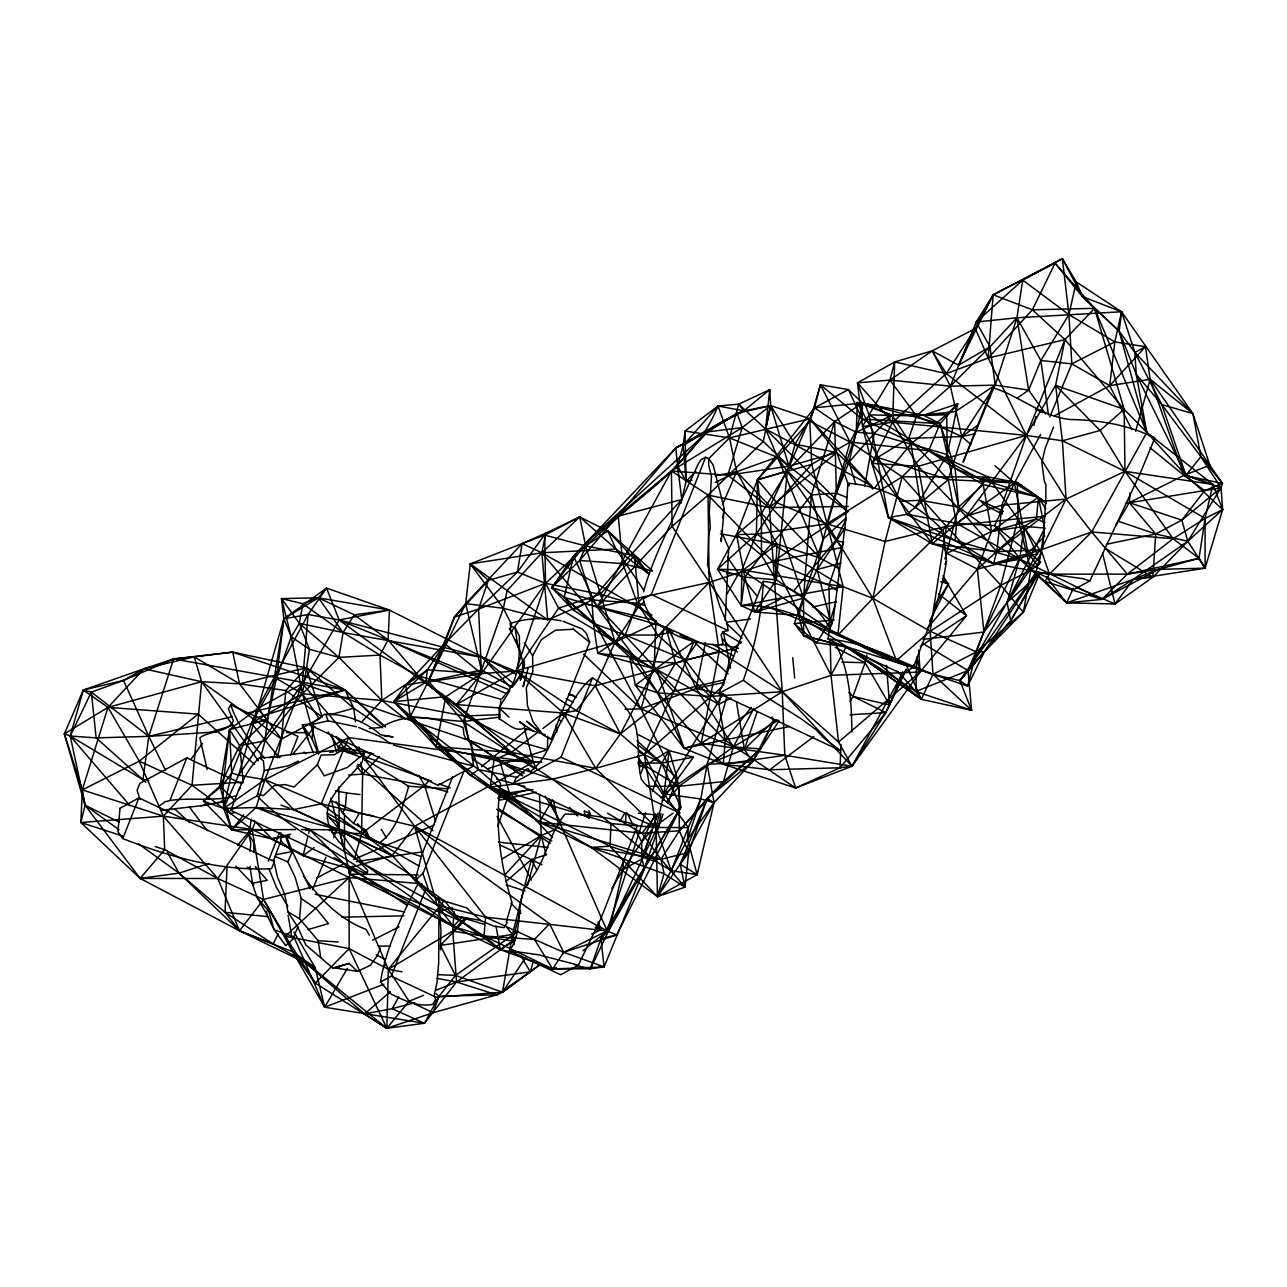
<?xml version="1.0" encoding="UTF-8"?>
<svg xmlns="http://www.w3.org/2000/svg" width="1287" height="1287" viewBox="0 0 1287 1287"><rect width="100%" height="100%" fill="white"/><g stroke="black" fill="none" stroke-linecap="round" stroke-linejoin="round"><path stroke-width="1.5" d="M446.557 902.557L433.928 896.669L417.76 882.271L415.91 879.745L415.91 877.509L421.83 854.648L452.702 776.672M438.98 897.618L438.69 962.756L437.049 982.48L434.137 995.543L435.714 999.452L432.673 1004.327C418.034 1007.399 403.603 1000.256 390.878 993.934L380.518 982.045C386.1 946.492 402.879 914.043 418.822 882.062M297.924 926.785L292.744 939.285L285.762 945.623L274.099 929.745L266.699 914.317L266.747 911.035M1037.145 571.878L984.426 651.624L967.679 686.051L906.515 665.492L798.728 615.459L754.729 612.001L741.183 605.63L741.891 569.9L756.434 534.105L757.448 479.826L814.526 407.818L848.39 389.591L862.483 402.992L892.084 415.315L946.701 414.511L957.769 403.796L947.28 454.568L920.108 500.241L914.22 508.268M352.348 866.119L349.099 877.573L388.304 969.272L386.856 1028.313L424.485 1023.278L456.515 981.997L512.226 941.022L516.119 936.469M440.46 949.886L440.942 930.598L439.623 912.515M545.27 734.813L523.906 728.024C515.379 732.818 506.66 722.313 499.308 719.047L500.772 700.241M916.762 657.898L915.926 691.473L921.363 699.34L971.621 710.344L968.017 670.559L983.928 632.062L1019.883 557.818L1024.195 526.431L1036.485 518.934L1038.368 497.104L1017.341 482.545L988.175 476.962L902.203 476.785L826.897 523.809L756.434 534.105L736.55 534.604L717.502 569.272L741.183 605.63C801.962 602.799 850.739 648.358 906.515 665.492L921.363 699.34L932.978 674.324L930.147 631.241L946.379 526.335L988.175 476.962L1041.473 552.22M487.017 768.918L547.377 749.758L547.779 736.148M844.369 646.492L816.795 642.808L803.651 635.617L794.336 623.648L823.149 539.237L836.341 493.211L848.97 462.178L856.257 432.239L857.319 402.381L892.084 415.315L946.701 414.511L947.28 454.568L958.702 507.094L944.98 559.025M1049.806 416.972L1071.814 363.851L1068.918 314.607L1076.286 281.966L1121.588 311.76L1134.861 352.413L1136.228 374.324L1161.791 404.585L1200.884 456.708L1221.025 487.87L1222.65 509.572L1205.082 518.388L1124.983 471.348L1062.386 440.765L1026.334 435.408L918.178 466.296L871.91 463.336L892.583 422.233L894.69 361.953L932.142 350.852L975.289 328.587L993.178 294.771L1062.354 258.687L1076.286 281.966L1082.464 296.654L1119.159 331.209L1134.861 352.413L1192.92 413.642L1209.796 465.186L1222.409 483.381L1221.025 487.87L1187.788 541.264L1152.862 577.236L1115.009 603.957L1066.569 602.895L1020.237 559.266L994.545 525.675L956.547 523.294L906.901 514.317L888.464 517.599L871.91 463.336L862.515 426.576L857.512 382.834L894.69 361.953L946.283 373.616L1026.334 435.408L1066.086 499.066L1091.698 531.965L1127.332 574.131L1158.541 569.369L1199.017 558.317L1205.082 518.388L1212.901 484.427L1146.814 432.432L1124.146 409.314L1064.976 339.607L1032.367 309.829L993.178 294.771L976.238 322.007L950.385 386.148L916.537 415.894L908.751 438.417L877.509 457.496L871.91 463.336L932.206 543.757L993.596 563.497L1049.42 574.131L1127.332 574.131L1199.017 558.317L1205.099 568.178L1133.364 579.327L1066.569 602.895L1045.028 581.483L1020.237 559.266L956.547 523.294L948.294 479.584L961.775 436.518L995.237 385.135L1016.955 317.776L1022.747 280.116L1062.354 258.687L1082.464 296.654L1119.159 331.209L1136.228 374.324L1185.954 475.321L1222.65 509.572L1205.099 568.178L1158.541 569.369L1133.364 579.327L1101.978 599.372L1066.569 602.895L1046.106 576.479M873.616 488.288L810.038 418.79L770.656 405.582L743.87 410.826L737.049 413.449L675.82 447.908L573.487 556.081L551.785 587.676L564.285 597.345L629.681 656.981L635.36 685.279L684.137 748.39L723.294 764.237L795.623 787.998L840.025 767.776L841.006 744.433M517.664 931.595L455.485 975.417L439.028 996.235L424.485 1023.278L324.694 1007.206L315.138 967.518L239.543 930.807L140.106 878.426L80.872 822.522L82.288 789.88L107.995 707.367L143.999 668.773L173.632 658.912L232.706 652.123L306.161 667.824L345.061 689.993L385.601 727.075M293.951 931.981L315.138 967.518L292.696 951.769L239.543 930.807L225.016 912.306L227.011 867.261M361.39 722.216L381.837 700.434L379.955 655.083L388.095 639.993L389.478 610.07L326.528 588.111L283.896 618.838L238.594 775.192L223.648 808.461L231.692 829.858L271.702 838.754L303.072 855.726L348.487 868.178L453.41 926.511L500.305 949.629L552.67 968.966L590.411 968.773L604.086 966.891L644.417 868.725L663.03 814.092M775.176 583.976L776.962 544.144L736.679 471.718L729.472 437.902L718.017 406L738.706 404.166L769.706 389.704L770.656 405.582L788.915 466.167L769.417 507.609L782.239 691.698L784.797 755.292L795.623 787.998L851.962 766.248L920.06 672.087L966.44 615.749L942.937 575.756M779.069 720.865L760.504 748.921L723.439 781.595L707.174 798.519L688.642 852.573L685.006 887.177L657.448 896.653L609.974 846.219L611.019 823.551L552.525 779.198L511.389 752.396L445.769 696.717L425.74 682.351L427.413 669.851L444.691 643.532L478.587 609.089L517.438 572.055L545.785 533.172L579.713 516.924L607.802 531.016L652.429 570.881M251.383 819.079L248.809 834.459L250.82 843.371L249.935 851.222M623.471 859.893L622.94 869.642L609.394 929.214L590.411 968.773L575.176 965.234M625.482 822.811L626.013 813.046M708.928 458.848L708.606 464.832L711.486 476.383L709.25 512.644L710.344 527.525L708.622 536.518L707.609 565.315L719.513 605.63L727.235 623.535L728.008 630.55L723.342 631.692L721.074 634.684L723.085 643.934L722.087 644.851C692.535 645.189 649.919 631.627 643.194 598.857L651.286 594.465L705.598 457.287L708.928 458.848L713.191 465.106L724.259 508.719L721.251 541.425L721.01 537.982M539.591 964.928L502.509 992.197L496.798 994.835L456.515 981.997L452.751 931.08L454.005 911.759M656.306 620.72L584.732 603.764L547.667 619.9L541.859 552.799L545.785 533.172L522.104 543.597L465.669 603.651L454.408 617.084L444.691 643.532L405.791 685.102L393.87 701.624L436.1 746.717L470.511 775.144L591.232 847.425L657.448 896.653L697.168 874.645L687.499 839.349L688.272 827.557L700.771 798.97L707.174 764.333L726.817 697.12M1076.029 587.178L1115.009 603.957L1133.364 579.327L1152.862 577.236L1155.758 533.976L1129.278 502.686L1130.05 492.744M380.308 948.004L377.622 955.179L370.383 965.282L357.529 971.363L349.05 963.432L332.915 968.194L305.695 944.771L297.844 927.251L287.934 911.823L284.684 894.224L277.493 877.171L273.681 860.102L280.839 840.91L281.016 832.802M721.154 694.835L718.854 704.327L725.144 740.25L723.294 764.237L769.723 769.771L840.025 767.776L851.962 766.248L885.81 712.596L906.209 669.353L885.81 712.596L840.025 767.776M320.753 957.48L318.082 940.636L299.598 918.757L301.19 898.455L295.206 877.396L287.821 861.888L275.418 856.579M1106.321 544.304L1155.758 533.976L1181.82 520.109L1221.025 487.87L1185.954 475.321L1146.814 432.432L1094.513 308.317L1055.067 263.143L993.178 294.771L988.191 358.059L1026.334 435.408L1001.978 505.212L996.781 551.624L993.596 563.497L888.464 517.599L868.982 414.881L857.512 382.834L889.944 380.115L950.385 386.148L995.237 385.135L1028.651 390.122L1045.639 414.028M516.216 674.115L389.478 610.07L318.404 597.795L281.515 598.616L283.896 618.838L276.448 678.522L267.439 719.739L239.688 745.543L219.932 786.003L203.426 801.109L231.692 829.858L256.097 807.512L264.929 779.632L302.397 683.67L308.06 614.494L326.528 588.111L339.173 619.996L533.413 762.274L535.81 767.776M362.854 757.786L408.735 786.341C402.702 806.129 397.104 830.533 379.424 842.905L368.935 836.952L366.055 829.986L353.571 823.455L342.615 813.207L345.383 807.126L346.541 792.953L335.344 790.813M725.241 620.495L728.715 548.085L721.154 531.048M1044.722 536.068L1028.072 553.169L1020.237 559.266L993.596 563.497L955.131 540.556L956.547 523.294L1014.462 482.931L1040.636 434.395M119.096 829.809L85.071 805.212L70.206 736.035L83.301 690.041L143.999 668.773L194.192 656.837L239.575 683.831L306.161 667.824L322.2 717.068L285.859 690.524L239.575 683.831L201.625 681.708L107.995 707.367L64.35 733.896L82.288 789.88L85.071 805.212L80.872 822.522L163.352 816.151L192.02 785.279L201.625 681.708L194.192 656.837L173.632 658.912L123.52 680.437L91.345 692.149L83.301 690.041L64.35 733.896L85.071 805.212L140.106 878.426L217.776 878.506L263.562 899.452L285.312 936.18L315.283 983.155L386.856 1028.313L433.043 1012.74L496.798 994.835L530.292 971.83L533.735 960.52M318.79 753.732L302.461 693.79L291.248 636.808L281.515 598.616L302.831 603.7L318.404 597.795L354.295 614.816L389.478 610.07L339.173 619.996L302.397 683.67L348.584 737.596L414.607 826.238L485.585 917.164L483.976 936.019L500.305 949.629L515.669 952.798M277.349 757.85L281.499 739.108L285.859 690.524L306.161 667.824L353.716 708.204L382.706 727.847M946.46 560.859C941.328 597.86 926.35 632.689 913.368 667.486L901.753 673.793L828.104 639.156L828.925 632.319L833.236 619.111L836.486 594.256L845.398 523.455L847.892 483.236C883.574 485.778 918.58 504.777 943.13 530.534L946.46 560.859L944.996 564.559M318.549 754.005L311.985 738.867L313.336 725.611M1039.719 573.375L1023.374 612.21L984.426 651.624L976.383 651.914L930.147 631.241L872.859 598.326L843.162 586.711L783.316 597.57L754.729 612.001L776.334 579.858L787.403 470.817L814.526 407.818L820.398 384.797L848.39 389.591L862.21 419.112L928.651 450.675L988.175 476.962L980.26 479.134L955.067 468.259L928.651 450.675L850.08 442.052L809.748 421.074L757.448 479.826L736.55 534.604L744.819 577.171L754.729 612.001L803.522 598.117L817.116 569.562L844.932 528.249M280.518 756.949L259.443 757.802C244.24 771.428 238.24 792.084 230.582 810.295L366.168 874.066L367.326 873.439L367.68 870.253L360.392 862.95C343.951 847.216 318.597 827.702 330.115 801.447C337.741 786.228 351.689 775.385 362.081 762.113L364.414 753.378L354.038 753.378L345.077 749.79L301.625 753.152L269.45 757.448M326.528 588.111L318.404 597.795L283.896 618.838L267.439 719.739L265.042 740.91L260.424 758.188M637.242 734.121L669.111 750.546L677.396 779.069L680.775 807.448L616.682 934.957L607.094 930.903L414.607 826.238L321.251 803.86L293.533 809.539L256.097 807.512L223.648 808.461L223.069 784.973L229.536 729.584L257.561 708.622L302.397 683.67L533.413 762.274L541.441 762.338M1158.541 569.369L1101.978 599.372L1020.237 559.266L955.131 540.556L906.901 514.317L862.515 426.576L892.583 422.233L946.283 373.616L988.191 358.059L1032.367 309.829L1055.067 263.143L1082.464 296.654L1121.588 311.76L1114.832 341.908L1109.716 385.633L1131.9 429.794M1121.588 311.76L1119.159 331.209L1146.814 432.432L1091.698 531.965L1049.42 574.131L1045.028 581.483L1101.978 599.372L1127.332 574.131L1173.133 538.754L1205.082 518.388L1205.099 568.178L1187.788 541.264L1181.82 520.109L1204.664 490.604L1222.409 483.381L1200.884 456.708L1192.92 413.642L1121.588 311.76L1016.955 317.776L976.238 322.007L989.993 346.782L995.237 385.135L955.388 411.534L916.537 415.894L868.982 414.881L862.515 426.576M680.952 503.33L681.788 499.501L677.525 465.926L683.188 445.447L685.038 431.065L718.017 406L743.87 410.826L769.706 389.704L765.572 429.005L820.109 558.011L839.092 568.597M145.833 782.351L142.921 779.665L148.809 736.341L173.632 658.912L345.061 689.993L383.719 726.286M517.358 672.023L482.384 657.448L339.173 619.996L308.06 614.494L257.561 708.622L267.439 719.739L229.536 729.584L239.688 745.543L265.042 740.91L302.461 693.79L309.459 649.259L299.34 623.342L281.515 598.616M906.515 665.492L846.347 646.75L915.926 691.473L971.621 710.344L959.893 680.598L1010.665 620.849L1037.016 576.286L1037.628 572.458L1082.624 578.603L1089.896 580.871L1140.105 473.616L1154.841 437.918C1128.86 425.112 1099.951 419.98 1071.17 419.562C1042.583 417.294 1020.591 396.316 993.693 388.03L992.132 388.867L963.11 462.146L993.693 388.03M1038.85 564.8L1044.352 530.357M517.808 777.525L478.555 769.642L470.511 775.144L422.056 725.965L410.296 716.618L428.458 681.209L454.408 617.084L488.368 580.324L517.438 572.055L522.104 543.597L544.771 535.135L579.713 516.924L615.958 549.066L649.002 574.163L634.411 555.517L585.649 545.961L544.771 535.135L545.511 583.365L516.007 670.977L456.386 704.552L445.769 696.717L393.87 701.624L470.511 775.144L539.221 822.071L591.232 847.425L664.06 873.712L685.006 887.177L680.179 864.221L707.174 798.519L760.504 748.921L773.777 720.704L772.216 717.036M506.563 693.79L388.095 639.993L354.295 614.816L343.082 632.528L338.931 657.384L302.461 693.79L251.415 723.181L279.134 757.641M435.279 997.232L502.509 992.197L512.451 934.459L531.354 859.587L546.589 854.665M522.602 667.165L523.246 663.513M590.411 968.773L600.932 938.625L609.394 929.214L659.25 823.31L660.939 813.674M663.32 800.176L669.111 750.546L693.468 757.174L662.274 799.838M1045.108 516.344L1018.017 518.806L1000.836 585.263L976.383 651.914L967.679 686.051L959.893 680.598L932.978 674.324L837.821 635.199L843.162 586.711L811.775 464.301L809.748 421.074L814.526 407.818L862.483 402.992L862.21 419.112L850.08 442.052L811.775 464.301L776.881 502.734L756.434 534.105L717.502 569.272L741.891 569.9L837.821 635.199L896.395 660.504L932.978 674.324L976.383 651.914L1023.374 612.21L1030.758 570.27L1018.017 518.806L1017.341 482.545L980.26 479.134L928.651 450.675L902.203 476.785L885.134 541.489L872.859 598.326L837.821 635.199L766.811 606.322M864.751 486.003L874.146 433.606L892.084 415.315L910.987 443.999L920.108 500.241L929.053 517.937M722.506 518.098L724.259 508.719M249.903 866.328L252.767 884.989L257.223 897.682L266.699 914.317M120.045 808.139L117.921 831.675L122.764 838.593C170.27 857.142 219.948 871.042 271.46 868.725L274.469 861.679L138.883 797.908L120.206 808.22M753.619 708.88L733.397 746.83L723.439 781.595L679.359 830.823L641.988 833.236L539.221 822.071L478.555 769.642L410.296 716.618L405.791 685.102L428.458 681.209L465.669 603.651L470.254 563.899L522.104 543.597L541.859 552.799L584.732 603.764L640.99 708.928L678.989 786.309L679.359 830.823L688.642 852.573L660.971 859.298L539.221 822.071L436.1 746.717L445.769 696.717L481.515 673.616L545.511 583.365L585.649 545.961L607.802 531.016L649.002 574.163M789.542 726.495L684.137 748.39L657.641 692.905L637.129 660.44L593.516 623.455L573.326 609.958L551.785 587.676L579.681 560.456L675.82 447.908L707.625 431.885L737.049 413.449L770.656 405.582L763.288 441.457L708.043 495.093L709.169 582.416L719.224 651.367L701.206 743.291L723.294 764.237L784.797 755.292L851.962 766.248L902.847 672.699M705.421 642.438L696.187 688.416L733.397 746.83L760.504 748.921L752.493 761.872L714.028 802.734L687.499 839.349L657.448 896.653L656.129 827.477L644.337 754.552L673.696 691.521L693.838 641.65L680.035 634.845M834.233 619.964L794.336 623.648L816.795 642.808L830.292 620.527L817.116 569.562L823.149 539.237L811.405 494.964L787.403 470.817L757.448 479.826L761.389 513.513L761.454 555.147L776.334 579.858L803.522 598.117L830.292 620.527L832.287 623.809M1049.42 574.131L1041.07 549.822L1066.086 499.066L1062.386 440.765L1055.597 385.36L1064.976 339.607L1094.513 308.317L1124.146 409.314L1124.983 471.348L1173.133 538.754L1199.017 558.317M524.372 660.955L520.35 680.179L521.782 676.495M783.316 597.57L741.183 605.63L744.819 577.171L761.454 555.147L781.434 532.834L811.405 494.964L836.341 493.211L856.257 432.239L862.483 402.992L923.487 415.251L940.121 423.648L955.067 468.259L958.702 507.094L991.585 531.386L1024.195 526.431L1045.189 528.056M872.489 489.108L870.913 485.44L836.823 452.541L795.093 444.224L770.656 405.582L765.572 429.005L847.988 511.373M850.031 701.544L852.943 696.412L865.105 662.757L866.778 655.067M708.51 458.864L729.472 437.902L738.706 404.166L743.87 410.826L721.975 421.766L707.625 431.885L671.444 471.042L573.487 556.081L564.285 597.345L573.326 609.958L591.827 599.887L622.747 563.642L681.788 499.501L686.132 481.225L685.038 431.065L729.472 437.902L777.123 457.175L847.843 511.582M295.624 829.584L231.692 829.858L219.932 786.003L229.536 729.584L231.676 772.988L223.069 784.973L203.426 801.109L223.648 808.461L231.676 772.988L257.561 708.622M259.443 757.802L263.449 760.89L264.302 770.527L257.127 795.881L230.582 810.295M1033.911 425.321L1035.922 416.489M539.671 730.887L511.389 752.396L494.015 759.925L490.25 787.113L611.019 823.551L656.885 861.936L671.219 870.688L697.168 874.645L714.028 802.734L707.174 764.333L744.385 749.291L773.777 720.704L776.962 719.948M723.439 685.344L732.142 649.243L741.392 641.827M308.011 739.848L306.435 732.239M307.738 837.017L303.072 855.726L314.108 847.634M308.671 833.268L309.604 829.536L339.028 829.906L392.262 855.517L437.194 905.083L453.41 926.511L483.976 936.019L552.67 968.966L604.086 966.891L600.932 938.625L680.775 807.448L661.775 763.094L637.017 740.749M894.69 361.953L889.944 380.115L868.982 414.881L908.751 438.417L948.294 479.584L1014.462 482.931L1045.092 501.994M528.281 667.647L523.101 686.743L526.142 676.077M514.237 944.449L512.226 941.022L520.672 910.343M527.525 885.424L541.248 835.569L539.462 794.401M844.401 646.251L803.651 635.617L798.728 615.459L803.522 598.117L811.405 494.964L834.652 421.557L862.483 402.992L940.121 423.648L947.28 454.568L955.067 468.259L983.204 484.604L1038.368 497.104L1046.428 502.992M1135.633 431.242L1150.16 379.295L1145.462 346.75L1114.832 341.908L1068.918 314.607L1022.747 280.116L976.238 322.007M809.748 421.074L820.398 384.797L850.08 442.052L826.897 523.809L872.859 598.326L896.395 660.504L930.147 631.241L1000.836 585.263L1030.758 570.27L1039.864 563.256M354.52 858.493L361.583 833.67L362.612 774.082L361.052 762.451M1043.435 546.621L1037.129 553.925L1019.883 557.818L1007.094 602.413L968.017 670.559L959.893 680.598L1036.759 571.605M625.015 709.217L640.99 708.928L664.864 626.817M830.292 620.527L836.083 601.383M643.484 591.956C652.042 560.778 667.036 531.933 680.308 502.59L698.423 463.61L700.916 459.829L705.598 457.287M461.872 917.181L453.41 926.511L362.95 863.352L339.028 829.906L256.097 807.512L309.604 829.536L362.95 863.352L437.194 905.083L485.585 917.164L534.443 939.43L552.67 968.966L563.706 952.316L607.094 930.903L645.624 812.676M652.461 791.698L661.775 763.094L669.111 750.546L643.516 766.585L639.591 766.585M687.499 839.349L700.771 798.97L714.028 802.734L680.179 864.221L657.448 896.653L664.06 873.712L660.971 859.298L641.988 833.236L607.512 813.207M843.548 541.972L828.957 585.263L830.002 631.29M583.043 950.771L609.394 929.214L644.417 868.725L641.891 858.944L657.882 813.127M1089.896 580.871L1073.406 589.832L1035.955 572.216L1042.969 544.578L1045.816 498.616L1045.913 484.845L1044.336 481.274L1041.843 462.58L1045.092 448.568L1053.506 426.994M656.885 861.936L609.974 846.219L591.232 847.425L660.971 859.298L679.359 830.823L707.174 798.519L752.493 761.872L744.385 749.291L757.158 711.904M497.619 826.511L509.362 792.792L499.613 760.424L467.39 739.542L522.442 775.627M724.597 679.729L673.696 691.521L654.021 670.012L615.122 642.116L585.649 545.961L579.713 516.924L541.859 552.799L507.11 590.572L503.362 608.284L463.272 721.524L478.555 769.642M619.015 869.69L622.94 869.642L641.891 858.944L657.496 814.735M662.692 799.999L663.995 796.315L637.515 756.177M267.439 719.739L251.415 723.181L276.448 678.522L291.248 636.808L299.34 623.342L302.831 603.7L343.082 632.528L379.955 655.083L418.452 675.9L500.675 699.243M496.798 994.835L439.028 996.235L433.043 1012.74L409.073 1001.206L388.304 969.272L349.131 948.616L285.312 936.18L292.696 951.769L324.694 1007.206L383.912 984.233M662.644 800.047L663.995 796.315L660.392 797.731M743.323 680.244L765.99 696.862L800.015 717.985L816.006 729.616L823.213 737.499L840.508 750.691L718.918 693.5L743.323 680.244C754.439 648.551 761.791 614.913 763.304 581.402C792.068 583.864 816.843 604.037 830.212 629.037M1045.8 508.88L1038.368 497.104L980.26 479.134L983.204 484.604L991.585 531.386L977.412 569.176L927.46 628.04M770.656 405.582L742.197 427.606L707.625 431.885L588.513 540.202L579.681 560.456L591.827 599.887L593.516 623.455L597.699 653.281L625.209 635.054L637.435 603.281L644.143 596.364M463.787 771.653L424.099 870.8L422.876 873.39L415.91 879.745M257.867 794.192L263.385 795.639L273.874 785.762L285.183 784.555L294.079 787L317.342 764.768L321.155 755.051L334.105 754.777L342.149 750.273L360.054 756.965L364.414 753.378M640.62 774.002L643.516 766.585L638.207 764.365M688.272 827.557L671.219 870.688L656.129 827.477L595.688 768.355L563.256 712.982L516.007 670.977L481.515 673.616L425.74 682.351L393.87 701.624L422.056 725.965L436.1 746.717L494.015 759.925L552.525 779.198L656.129 827.477L688.272 827.557L664.012 793.854L644.337 754.552L620.398 733.928L576.383 710.633L516.007 670.977L558.59 608.156L600.225 594.288L634.411 555.517L639.221 605.791L655.887 622.956L671.412 630.598M902.702 671.862L889.607 705.003L852.943 696.412L848.776 692.374M122.764 838.593L138.883 797.908M158.124 806.869L164.993 801.785L169.948 800.498L186.824 757.866L241.763 783.703M290.637 754.97L297.989 736.421L230.63 704.745L228.378 708.847L233.414 720.736C227.751 733.059 209.733 730.356 199.855 737.821L207.159 769.465M268.323 861.132L279.536 832.786M366.168 874.066L367.181 871.524M380.518 982.045L391.296 976.189L425.756 889.172M514.092 782.689L515.894 778.136L526.769 769.095L528.104 768.661L530.308 771.605C548.23 758.333 552.638 733.574 564.88 715.556C572.763 702.38 579.793 687.178 592.422 677.895C608.268 687.371 621.878 700.45 631.515 716.248C642.02 735.955 635.681 758.381 641.344 779.134L644.288 783.204L680.019 813.191L561.019 757.206L514.092 782.689L589.43 818.13L584.893 814.993M524.34 642.615L532.625 655.662L532.802 671.653L526.303 687.95L527.461 705.549L532.947 721.508L543.082 734.99L551.093 739.526L589.623 642.245L586.502 633.654L582.255 628.973L562.982 621.251M561.019 757.206L592.422 677.895M718.918 693.5L763.304 581.402M1001.881 513.931L1002.991 511.132L979.632 500.144L984.491 504.713L1001.881 513.931L1001.399 512.516M315.138 967.518L273.15 944.031L239.543 930.807L217.776 878.506L252.236 829.488L255.212 822.2M667.567 803.024L677.396 779.069L661.775 763.094L637.885 744.867M533.413 762.274L414.607 826.238L392.262 855.517L321.251 803.86L348.584 737.596L533.413 762.274L524.324 728.104M312.5 889.719L325.884 857.287M1017.229 398.037L1028.651 390.122L1040.829 360.505L1068.918 314.607L1062.354 258.687M923.101 639.398L983.928 632.062L1007.094 602.413L1037.016 576.286L1038.529 572.667M578.362 965.137L600.788 918.821L637.596 825.289C614.092 818.371 589.591 814.124 565.106 814.124C549.308 832.882 546.669 858.542 531.821 877.734C512.58 897.682 525.402 929.005 509.491 950.707L560.649 974.758L578.362 965.137L538.706 954.809L509.491 950.707M928.651 450.675L940.121 423.648L957.769 403.796L923.487 415.251M534.475 768.661L463.272 721.524L428.458 681.209L444.691 643.532L481.515 673.616L456.386 704.552L511.389 752.396L595.688 768.355L644.337 754.552L721.975 687.017M722.506 504.617L736.679 471.718L777.123 457.175L835.906 540.25L842.47 547.828M287.821 861.888L292.422 851.479L286.1 835.601M333.639 837.531L339.334 823.262L329.295 817.631M456.386 704.552L563.256 712.982L576.383 710.633L595.254 685.778L615.122 642.116L639.221 605.791L643.934 602.107M955.131 540.556L888.464 517.599L932.206 543.757L966.006 516.232L1026.334 435.408L1064.976 339.607L988.191 358.059L975.289 328.587L958.574 365.138L932.142 350.852L889.944 380.115L916.537 415.894L961.775 436.518L970.8 444.482M994.883 465.685L1014.462 482.931L994.545 525.675L1040.813 562.339M1066.569 602.895L1073.487 588.062M129.955 805.678L70.206 736.035L91.345 692.149L148.809 736.341L165.556 770.398M611.856 888.4L622.94 869.642L641.682 841.955L655.421 813.867M793.789 590.83L835.906 540.25L846.042 519.658M993.178 294.771L958.574 365.138L989.993 346.782L1016.955 317.776L1040.829 360.505L1048.503 414.913M278.233 933.799L273.15 944.031L225.016 912.306L179.07 873.133L138.546 843.854M369.401 728.49L381.193 727.396C406.595 711.244 436.937 717.856 463.127 727.557L463.98 734.539L465.878 738.738L471.364 741.328L473.471 766.135L438.111 785.343L309.91 725.031L324.276 714.349C344.53 713.529 365.315 721.331 380.534 734.748L393.098 736.904L383.928 735.858M929.681 621.251L948.519 583.848L942.567 578.442M1037.016 576.286L1038.802 572.747M1044.658 528.442L1007.094 602.413L1010.665 620.849L968.017 670.559L915.926 691.473L897.586 671.364M609.974 846.219L490.25 787.113L552.525 779.198L595.688 768.355L620.398 733.928L654.021 670.012L655.887 622.956L615.122 642.116L516.007 670.977L595.254 685.778L654.021 670.012L693.838 641.65L728.136 673.889M845.897 647.474L831 675.321L838.593 742.036L851.962 766.248L782.239 691.698L672.087 526.319L671.444 471.042L742.197 427.606L763.288 441.457L788.915 466.167L836.823 452.541L848.776 485.891M918.677 650.16L920.06 672.087L838.593 742.036L782.239 691.698L719.224 651.367L675.562 663.078L637.129 660.44L597.071 607.191L671.444 471.042L727.863 475.225L788.915 466.167L795.093 444.224L810.038 418.79L836.823 452.541L769.417 507.609L708.043 495.093L671.444 471.042L588.513 540.202L551.785 587.676L591.827 599.887L637.435 603.281L645.012 605.517M1115.507 525.981L1129.278 502.686L1183.976 475.37L1209.796 465.186L1150.16 379.295L1109.716 385.633L1054.246 415.958M353.571 823.455L359.186 813.287L373.246 815.829M398.664 996.958L392.165 1008.702L364.527 1013.899L292.696 951.769L263.562 899.452L252.236 829.488L192.02 785.279L139.253 761.18L107.995 707.367L83.301 690.041L123.52 680.437L143.999 668.773L201.625 681.708L281.499 739.108L320.511 717.985M518.79 678.474L523.342 670.35M532.625 655.662L541.393 639.623L555.453 630.196L573.487 629.263L589.623 642.245M499.308 719.047L499.066 707.705L509.958 690.347M1010.665 620.849L1038.094 572.425M726.978 593.983L738.625 573.648L776.962 544.144L820.109 558.011L736.679 471.718L715.299 475.74M347.41 968.339L324.694 1007.206L293.806 936.55M1062.386 440.765L1100.128 430.485L1124.146 409.314L1055.597 385.36L1026.334 435.408L892.583 422.233L857.512 382.834M723.23 693.5L664.012 793.854L656.129 827.477L611.019 823.551M485.585 917.164L607.094 930.903L680.775 807.448L676.158 810.842M784.797 755.292L701.206 743.291L657.641 692.905L675.562 663.078L665.829 627.203L564.285 597.345L637.129 660.44L665.829 627.203L709.169 582.416L772.747 561.615L841.553 547.602M539.221 822.071L552.686 799.854M761.454 555.147L736.55 534.604L761.389 513.513L787.403 470.817L834.652 421.557L856.257 432.239L874.146 433.606L947.28 454.568M619.851 821.203L625.064 812.789M934.523 605.839L948.519 583.848L943.081 581.322M975.289 328.587L946.283 373.616L932.142 350.852L950.385 386.148L961.775 436.518L975.353 433.767M518.967 678.201L522.876 672.313M437.548 974.613L455.485 975.417L502.509 992.197L525.659 957.496M697.361 642.213L685.215 659.925L656.627 669.401L635.36 685.279L657.641 692.905L710.392 696.412L782.239 691.698L831 675.321L920.06 672.087L916.907 657.19M231.676 772.988L238.594 775.192L302.397 683.67M1041.408 553.523L1007.094 602.413L1037.129 553.925L1024.195 526.431L977.412 569.176L983.928 632.062M190.959 759.298L202.445 743.403M688.642 852.573L680.179 864.221L697.168 874.645M512.21 687.322L517.841 679.713M512.773 685.472L522.715 672.2M509.588 689.14C517.422 677.477 518.951 662.435 519.385 648.712M293.034 754.102L314.913 726.335M641.988 833.236L656.788 814.462M666.65 801.946L678.989 786.309L733.397 746.83L778.49 720.205M795.623 787.998L725.144 740.25L751.318 707.335M238.465 790.379L240.524 787.805M501.882 698.857L508.51 690.572M1133.364 579.327L1187.788 541.264L1222.65 509.572L1212.901 484.427L1185.954 475.321L1200.884 456.708L1209.796 465.186M231.692 829.858L243.693 814.928M401.946 971.814L388.304 969.272L444.433 900.433M874.275 488.207L910.987 443.999L946.701 414.511M641.891 858.944L641.682 841.955L651.753 829.922M237.645 845.302L250.402 830.099M959.893 680.598L984.426 651.624M691.972 480.131L686.132 481.225L683.188 445.447L718.017 406C693.741 465.749 635.151 499.453 588.513 540.202M573.487 556.081L597.071 607.191L672.087 526.319L708.043 495.093L772.747 561.615L831 675.321L830.179 639.301M388.304 969.272L452.751 931.08L464.993 917.856M504.488 875.24L541.248 835.569L555.839 829.214M428.603 781.145L424.597 785.456L361.583 833.67L331.756 832.528M343.661 741.087L338.208 746.894L338.256 750.916M364.897 760.44L371.734 753.217M379.215 756.611L362.612 774.082L348.568 775.047M534.443 939.43L549.565 923.728L414.607 826.238L437.194 905.083L483.976 936.019L534.443 939.43L563.706 952.316L604.086 966.891M455.485 975.417L440.331 945.43L466.779 918.323M254.536 764.446L198.101 714.124L139.253 761.18L82.288 789.88L163.352 816.151L252.236 829.488L349.099 877.573L349.131 948.616L315.283 983.155L292.696 951.769L386.856 1028.313L409.073 1001.206L423.664 995.301M695.929 471.444L686.132 481.225L677.525 465.926L675.82 447.908L743.87 410.826M950.385 386.148L989.993 346.782M872.859 598.326L946.379 526.335L1018.017 518.806M393.87 701.624L427.413 669.851L481.515 673.616L478.587 609.089L488.368 580.324L470.254 563.899L541.859 552.799L615.958 549.066L643.741 590.138M823.149 539.237L845.945 518.034M285.312 936.18L349.099 877.573L422.104 883.799M983.204 484.604L958.702 507.094L920.108 500.241L900.61 501.303M505.871 881.627L531.354 859.587L541.94 864.816M390.379 991.73L364.527 1013.899L386.856 1028.313L349.131 948.616M906.901 514.317L948.294 479.584L877.509 457.496M481.451 766.746L527.187 729.391M360.054 756.965L347.184 767.519L324.324 775.868L317.342 764.768M542.824 728.506L563.256 712.982L620.398 733.928L673.696 691.521M332.915 968.194L349.05 963.432M1212.901 484.427L1124.983 471.348L1066.086 499.066L996.781 551.624L932.206 543.757L918.178 466.296L892.583 422.233M769.723 769.771L813.851 736.582M659.25 823.31L673.085 813.111M502.509 992.197L540.62 964.092M333.027 833.767L339.334 829.15L338.754 787.033M944.24 548.053L946.926 553.362L991.585 531.386L1038.368 497.104L1044.272 526.48M405.791 685.102L427.413 669.851M223.648 808.461L264.929 779.632L348.584 737.596M978.088 425.193L961.775 436.518L908.751 438.417M276.448 678.522L302.461 693.79L381.837 700.434L418.452 675.9L464.35 715.99L513.497 740.041L547.377 749.758M847.747 511.808L772.747 561.615L828.957 585.263L837.081 590.46M920.285 646.46L966.44 615.749L938.625 593.854M721.975 421.766L683.188 445.447M782.239 691.698L701.206 743.291L684.137 748.39L656.627 669.401L591.827 599.887M327.799 815.459L339.334 829.15L410.36 874.484L459.668 920.511L500.305 949.629L515.057 940.282M520.35 651.672L509.507 628.587L510.875 627.75L510.408 623.487C526.785 617.873 544.192 617.406 561.18 620.833M501.882 859.072L541.248 835.569L551.769 840.894M186.824 757.866L139.897 783.349L137.098 790.395L140.122 799.533M1002.991 511.132L999.774 511.341M316.505 878.088L344.562 863.368L407.142 905.469M725.144 740.25L656.627 669.401L597.699 653.281L629.681 656.981L656.627 669.401L718.854 704.327L731.193 697.86M1040.829 360.505L1071.814 363.851L1114.832 341.908M715.443 482.48L736.679 471.718M372.603 940.186L399.05 926.913M591.682 934.185L600.627 929.874L598.503 922.2M856.257 432.239L892.084 415.315M298.423 761.084L288.031 765.845L264.302 770.527M309.91 725.031L328.105 720.8L356.499 726.737M586.84 815.701L590.492 814.124L588.786 810.633M353.716 859.459L434.282 824.951M498.375 797.506L509.362 792.792L532.915 789.526M436.438 990.121L456.515 981.997L530.292 971.83L521.267 956.418M583.558 654.134L640.99 708.928L696.187 688.416L723.037 682.673M552.67 968.966L556.386 967.599M993.596 563.497L1041.07 549.822L1091.698 531.965L1173.133 538.754M234.025 812.853L230.566 813.674L221.879 800.611M454.408 617.084L478.587 609.089L545.511 583.365L600.225 594.288L639.221 605.791M223.069 784.973L219.932 786.003L235.071 801.029M208.832 863.48L179.07 873.133L140.106 878.426L164.672 849.629L163.352 816.151L139.253 761.18M64.35 733.896L70.206 736.035L96.139 737.901L148.809 736.341L210.473 732.287L233.22 725.128M255.968 717.985L345.061 689.993L353.716 708.204L355.55 721.766M918.178 466.296L966.006 516.232L1001.978 505.212L1066.086 499.066M307.979 929.568L328.442 923.616L316.65 909.121L301.19 898.455M497.796 798.423L529.729 789.253M811.775 464.301L757.448 479.826L776.881 502.734L826.897 523.809L885.134 541.489L946.379 526.335L1000.836 585.263L1023.374 612.21M329.617 714.977L353.716 708.204M991.585 531.386L1036.485 518.934L1044.98 522.844M817.116 569.562L840.942 563.159M1019.883 557.818L977.412 569.176L946.926 553.362M414.655 1002.718L392.165 1008.702L424.485 1023.278M681.788 499.501L618.243 516.167L622.747 563.642L637.435 603.281L657.77 635.038L685.215 659.925L718.854 704.327M349.099 877.573L263.562 899.452L239.543 930.807L179.07 873.133L167.326 852.235M330.437 713.802L325.997 714.928L328.105 720.8M439.124 911.164L452.477 907.834M729.472 437.902L810.038 418.79M254.182 820.414L271.702 838.754L290.653 834.153M305.807 830.453L309.604 829.536L348.487 868.178L349.517 874.163L453.41 926.511M232.368 716.602L148.809 736.341L123.52 680.437M245.962 713.4L345.061 689.993L232.706 652.123L194.192 656.837M600.932 938.625L616.682 934.957L563.706 952.316L549.565 923.728M812.564 607.062L835.842 601.801M597.071 607.191L709.169 582.416M499.243 800.241L536.18 792.213M428.458 681.209L481.386 670.06L511.245 686.405M673.101 631.917L657.77 635.038L625.209 635.054L593.516 623.455M275.531 854.793L292.422 851.479L310.215 888.722M253.121 883.123L267.197 880.372L255.276 866.489M1125.417 503.41L1221.025 487.87M339.253 750.884L345.077 749.79M637.708 762.934L661.775 763.094L693.468 757.174M201.078 805.759L221.911 801.93L201.078 805.759L162.146 810.199M308.06 614.494L283.896 618.838L291.248 636.808L309.459 649.259L338.931 657.384L379.955 655.083M236.229 795.704C214.511 802.042 191.908 797.152 169.948 800.498M440.331 945.43L512.451 934.459L505.26 925.417M356.386 861.63L423.407 851.704M271.702 838.754L289.607 836.212M329.392 830.565L339.334 829.15L420.913 856.482M727.026 622.152L750.385 618.999M313.529 723.728L302.316 724.838L305.405 730.582M500.418 717.052L463.272 721.524L410.296 716.618M646.975 786.277L678.989 786.309L723.439 781.595M329.794 752.284L333.43 751.978M272.538 860.199L273.681 860.102M192.02 785.279L242.97 782.142M850.144 714.768L885.81 712.596L852.943 696.412M1041.07 549.822L996.781 551.624L966.006 516.232M514.655 684.491L482.384 657.448L343.082 632.528L299.34 623.342L338.931 657.384L381.837 700.434L464.35 715.99L500.402 714.623M1032.367 309.829L1094.513 308.317M341.908 917.197L403.957 915.829M561.132 710.36L569.127 710.215M848.197 506.402L769.417 507.609L727.863 475.225L742.197 427.606L737.049 413.449M378.281 946.154L390.283 946.009M726.785 573.745L738.625 573.648L757.432 596.251M339.462 967.695L333.526 967.727L357.529 971.363M301.608 829.568L309.604 829.536M210.473 732.287L216.489 732.303M286.647 732.593L306.692 732.673M347.297 864.381L349.517 874.163L418.243 874.919M841.907 662.097L865.105 662.757L889.607 705.003L886.405 665.25M252.236 829.488L274.099 830.324M541.747 762.371L499.613 760.424L472.442 753.571M568.597 694.835L572.586 695.044L575.933 697.184M940.121 423.648L862.21 419.112L820.398 384.797M407.995 786.228L447.747 788.802M499.42 792.148L509.362 792.792L552.59 837.58M318.082 940.636L338.288 942.004M579.681 560.456L622.747 563.642L651.978 570.865M107.995 707.367L198.101 714.124M436.1 746.717L511.389 752.396M776.334 579.858L744.819 577.171L717.502 569.272M655.453 814.864L638.384 813.207M225.016 912.306L268.211 916.65M498.342 842.132L547.892 847.441M346.541 792.953L360.038 794.578M828.104 639.156C858.188 641.602 886.904 653.587 913.368 667.486M1035.955 572.216L1037.724 572.442M700.771 798.97L664.012 793.854L707.174 764.333L752.493 761.872L773.777 720.704L771.235 717.824M736.084 649.806L732.142 649.243L685.215 659.925L625.209 635.054M741.891 569.9L843.162 586.711L756.434 534.105M238.594 775.192L264.929 779.632L321.251 803.86M452.751 931.08L512.226 941.022M560.328 714.848L566.248 715.862M70.206 736.035L142.921 779.665L148.858 780.678M415.91 877.509L417.76 882.271L445.045 901.302L456.499 916.071L480.501 920.446L493.822 926.173L504.037 927.637L507.287 922.409L506.306 921.862L511.969 902.477C500.289 863.995 494.562 823.777 500.643 783.815C495.028 772.12 482.496 765.701 472.136 758.831M720.43 533.815L776.962 544.144M329.617 827.364L339.334 829.15L348.487 868.178L392.262 855.517L293.533 809.539L264.929 779.632M437.033 978.361L456.515 981.997M373.584 753.732L338.208 746.894L328.153 731.965M315.09 894.272L404.472 911.968M1222.409 483.381L1183.976 475.37L1149.999 447.683M724.838 694.771L696.187 688.416L669.32 630.276M1187.788 541.264L1155.758 533.976L1118.95 521.476M721.251 644.192L738.609 648.342M496.541 779.053L524.967 786.486M940.829 581.74L948.519 583.848M447.844 791.939L424.597 785.456L362.612 774.082L356.837 765.926M483.767 924.195L456.499 916.071M1071.814 363.851L1109.716 385.633L1145.462 346.75L1134.861 352.413L1161.791 404.585L1192.92 413.642L1150.16 379.295L1183.976 475.37L1204.664 490.604M835.906 540.25L843.468 542.47M519.481 649.388L519.369 636.228L515.09 627.541L510.601 626.206L510.408 623.487M445.045 901.302L466.505 907.802L480.501 920.446M393.323 745.044L473.471 766.135M80.872 822.522L122.764 836.067M155.148 846.54L164.672 849.629L217.776 878.506L163.352 816.151M506.161 884.845L524.999 890.99M1129.278 502.686L1181.82 520.109M292.744 939.285L291.618 936.003L274.099 929.745L268.693 911.164L257.223 897.682M356.885 753.748L338.208 746.894L342.728 750.9M362.484 755.807L431.612 781.129M439.092 783.863L450.289 787.982M280.936 805.083L289.495 808.236M358.719 727.445L380.228 736.598L390.798 743.789M517.438 572.055L545.511 583.365L558.59 608.156L615.122 642.116M847.168 497.602L836.341 493.211L834.652 421.557L814.526 407.818M640.99 708.928L733.397 746.83M339.173 619.996L509.169 689.768M568.902 693.516L575.772 697.474M349.517 874.163L459.668 920.511M330.759 800.498L359.186 813.287M293.533 809.539L339.028 829.906M665.829 627.203L719.224 651.367M637.129 660.44L629.681 656.981L657.641 692.905M499.485 844.787L531.354 859.587L536.792 869.915M1035.52 409.282L1042.743 412.677M939.494 528.812L943.13 530.534M651.286 594.465L728.008 630.55M391.296 976.189L434.089 996.315M595.254 927.332L600.627 929.874L598.101 922.345M561.341 714.575L564.929 716.312M638.465 751.833L661.775 763.094M247.136 867.148L250.724 868.918M566.087 698.68L573.214 702.187M85.071 805.212L119.241 822.152M500.386 788.271L509.362 792.792M737.515 651.978L732.142 649.243L722.811 639.06M835.247 647.409L865.105 662.757M879.134 663.915L846.347 646.75L921.363 699.34L879.134 663.915L846.653 646.798L798.728 615.459M524.227 773.294L499.613 760.424L522.667 775.675M376.206 954.777L385.07 959.442M870.913 485.44L765.572 429.005L738.706 404.166M585.183 811.26L590.492 814.124M334.153 857.689L342.825 862.435M712.789 644.417L733.767 656.113M419.063 866.054L327.268 813.159M541.859 552.799L651.978 615.089M722.329 632.03L740.974 642.985M496.653 809.282L541.248 835.569L545.978 854.632M287.934 911.823L299.598 918.757M922.296 643.162L968.017 670.559M367.326 873.439C330.63 847.522 288.417 828.86 257.127 795.881M1105.662 548.568L1152.862 577.236M560.247 713.577L565.331 716.698M638.272 761.373L678.989 786.309M707.174 798.519L714.028 802.734M558.397 719.385L561.695 721.573M850.08 442.052L902.203 476.785L946.379 526.335M499.372 809.008L550.225 843.419M532.786 730.71L519.578 721.734L525.209 726.351M342.471 805.083L345.383 807.126M921.363 699.34L846.653 646.798L803.651 635.617L803.522 598.117L781.434 532.834L761.389 513.513M1017.341 482.545L1046.395 503.265M848.278 484.218L849.243 484.909M381.837 700.434L405.228 718.902M356.805 753.168L336.808 737.242M435.987 993.709L439.028 996.235M596.058 925.964L600.627 929.874M357.786 764.205L433.092 830.775M142.921 779.665L96.139 737.901L91.345 692.149M280.839 840.91L292.422 851.479M174.968 809.169L189.543 822.586M304.022 752.091L305.888 753.828M932.978 674.324L971.621 710.344M726.367 623.31L742.132 638.127M499.066 707.705L508.992 717.132M675.562 663.078L710.392 696.412M1055.597 385.36L1100.128 430.485L1124.983 471.348M511.036 903.265L520.801 913.368M235.778 866.167L253.877 885.054M482.384 657.448L510.682 687.725M569.433 807.287L577.509 815.958M660.971 859.298L685.006 887.177M357.513 823.712L368.935 836.952M913.673 664.607L920.06 672.087M388.095 639.993L418.452 675.9M509.507 628.587L512.033 631.644M264.575 758.027C250.112 742.647 237.661 724.951 230.663 704.858L230.663 704.858M1037.692 565.604L1028.072 553.169L1014.462 482.931M281.499 739.108L239.575 683.831L232.706 652.123M549.822 737.837L551.093 739.526M189.286 806.869L207.175 830.582M302.316 724.838L311.985 738.867M201.625 681.708L258.446 760.939M318.404 597.795L343.082 632.528M336.068 736.614L347.603 752.911M303.33 875.964C319.24 898.406 339.784 919.529 365.958 929.359L369.449 935.182M302.461 693.79L319.224 718.693M727.445 556.998L738.625 573.648M287.854 906.338L276.448 887.354L269.273 869.578M248.809 834.459L253.748 842.615L253.893 851.978M545.125 796.106L560.633 821.91M381.354 829.407L386.438 837.998M418.725 775.208L424.597 785.456L435.73 821.733M336.1 801.64L342.615 813.207M497.152 816.473L531.483 880.018M857.319 402.381L874.146 433.606L848.97 462.178L855.871 484.7M595.254 685.778L620.398 733.928M511.534 624.42L503.362 608.284L470.254 563.899L547.667 619.9L503.362 608.284L465.669 603.651L481.386 670.06M626.978 812.821L633.027 824.822M634.764 828.249L641.682 841.955M835.215 642.937C849.404 670.237 851.624 701.688 851.881 731.853M607.802 531.016L615.958 549.066M549.436 798.937L607.094 930.903M302.944 726.56L313.352 752.847M286.148 838.127L290.572 850.385M1161.791 404.585L1185.954 475.321M422.876 873.39L428.201 888.915M516.071 639.816L519.916 652.412M384.427 961.775L385.553 965.427M520.286 652.606L524.42 667.39M471.573 754.729L473.133 760.424M331.676 734.475L336.406 751.833M330.904 798.213L343.323 846.766M1102.541 553.297L1115.009 603.957M708.719 570.447L710.054 576.303M553.474 800.643L558.815 825.852M723.294 631.467L730.517 668.243M495.962 925.996L500.305 949.629M1136.228 374.324L1146.814 432.432M288.095 915.17L291.618 936.003M736.405 701.705L744.385 749.291M464.35 715.99L468.597 741.585M1016.955 317.776L1028.651 390.122M573.342 628.378L573.487 629.263M515.09 627.541L517.454 644.353M358.944 746.959L359.733 752.766M524.082 661.743L524.517 665.492M792.712 657.754L794.706 677.992M239.688 745.543L243.275 782.641M584.298 810.778L584.652 814.719M556.225 724.42L556.837 732.383M344.449 813.818L344.53 849.5M540.878 733.075L526.801 721.347L540.878 733.075"/></g></svg>
